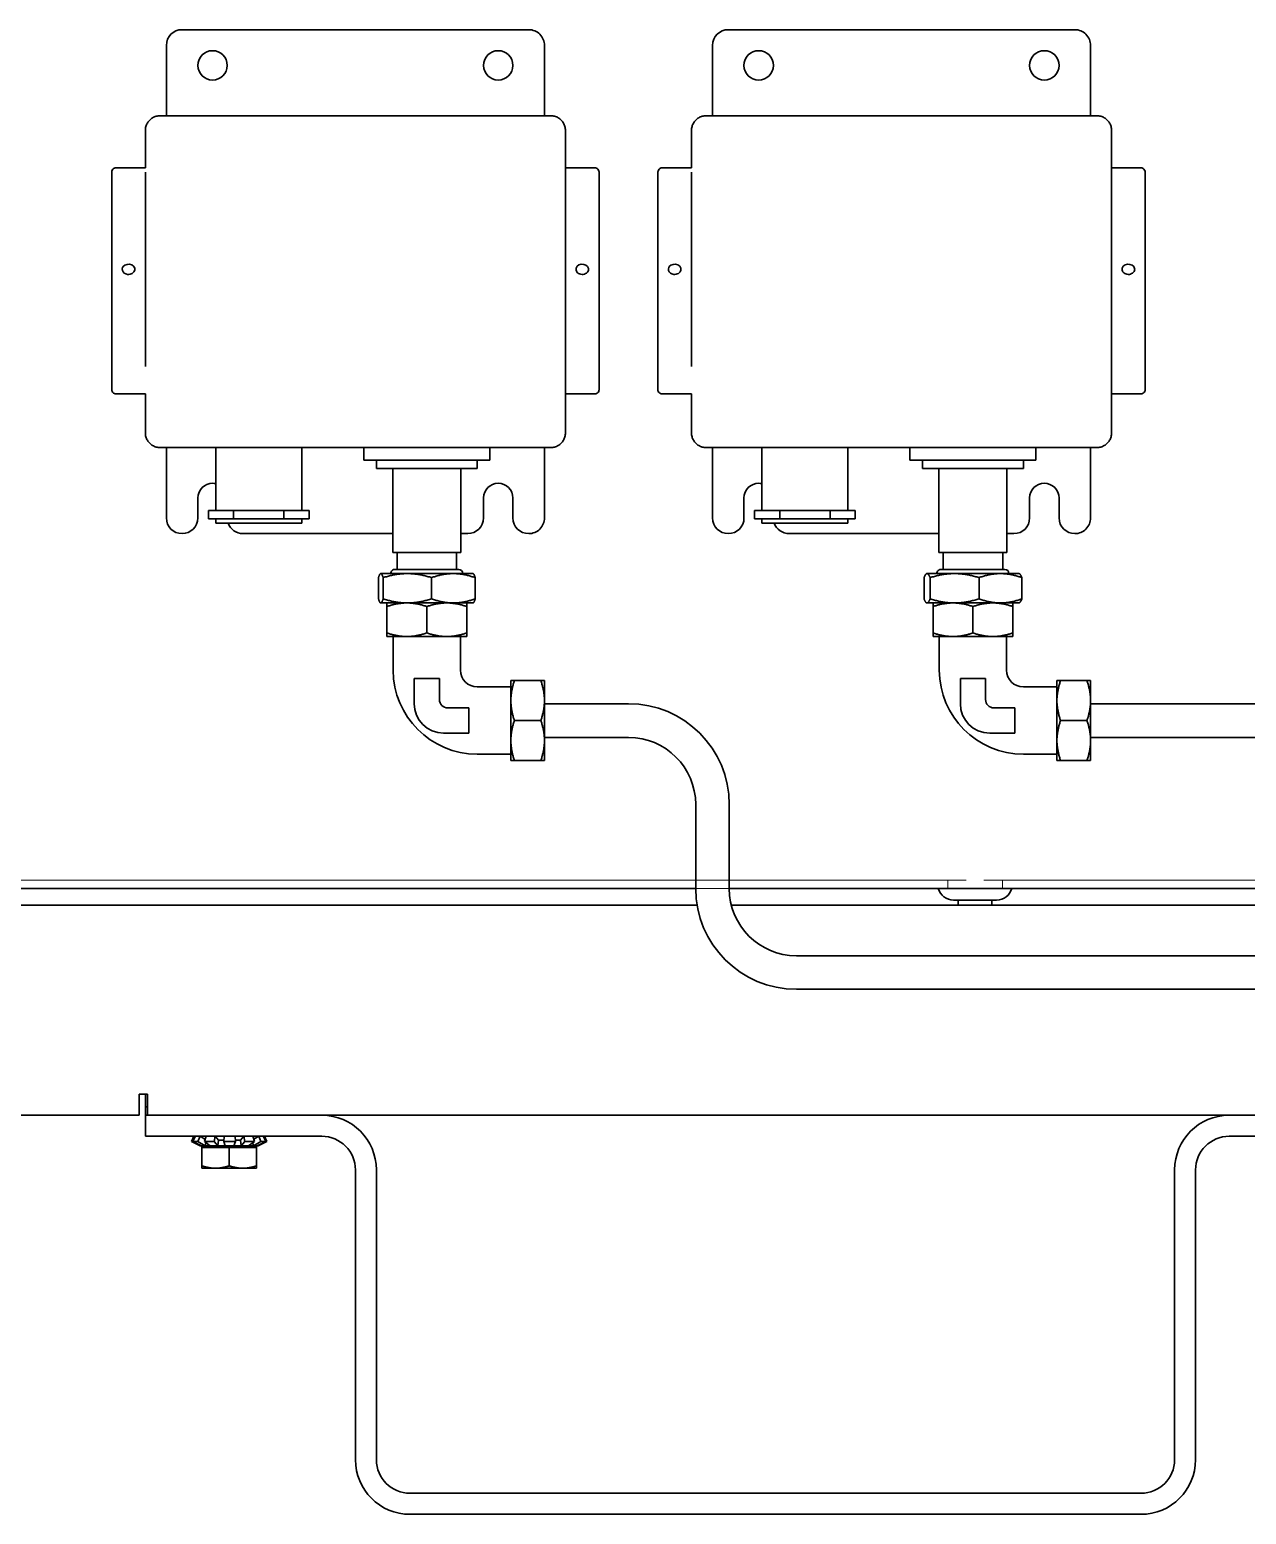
# Model space of a CAD drawing. Extents: x 39751 to 116307, y -36149 to -14965.
# Drawn here: x 54398.2 to 54687.8, y -21136.3 to -20782.8 of the extents above; entities that cross this region are included whole.
import ezdxf

# ---------------------------------------------------------------- set-up
doc = ezdxf.new("R2010")
doc.units = 0
doc.header["$LTSCALE"] = 1500
doc.layers.add('Hidden Edges(Atlas Copco)', color=7, linetype='Continuous', lineweight=13)
doc.layers.add('Visible Edges(Atlas Copco)', color=7, linetype='Continuous', lineweight=35)

# ---------------------------------------------------------------- blocks, each defined once
blk = doc.blocks.new('A$C58483152')
at = {"layer": 'Hidden Edges(Atlas Copco)'}
for p, q in [((1106.02, 151), (660.18, 151)), ((1041.6, 149), (1049.6, 149)), ((1101.6, 151), (1101.6, 149)), ((1213.5, 151), (1110.18, 151)), ((1114.6, 151), (1114.6, 149))]:
    blk.add_line(p, q, dxfattribs=at)
at = {"layer": 'Visible Edges(Atlas Copco)'}
for p, q in [((919.35, 353.5), (1001.85, 353.5)), ((1049.35, 353.5), (1131.85, 353.5)), ((915.6, 349.75), (915.6, 333)), ((1005.6, 333), (1005.6, 349.75)), ((1045.6, 349.75), (1045.6, 333)), ((1135.6, 333), (1135.6, 349.75)), ((914.1, 333), (1007.1, 333)), ((914.1, 333), (914.1, 333)), ((1044.1, 333), (1137.1, 333)), ((1044.1, 333), (1044.1, 333)), ((910.6, 320.59), (910.6, 329.5)), ((1010.6, 257.5), (1010.6, 329.5)), ((1040.6, 320.59), (1040.6, 329.5)), ((1140.6, 257.5), (1140.6, 329.5)), ((902.6, 319.17), (902.6, 319.56)), ((902.6, 319.17), (902.6, 318.98)), ((902.6, 318.98), (902.6, 272.73)), ((910.6, 320.59), (903.6, 320.59)), ((910.6, 319.56), (910.6, 273.31)), ((1010.6, 320.59), (1017.6, 320.59)), ((1018.6, 272.73), (1018.6, 318.98)), ((1032.6, 319.17), (1032.6, 319.56)), ((1032.6, 319.17), (1032.6, 318.98)), ((1032.6, 318.98), (1032.6, 272.73)), ((1040.6, 320.59), (1033.6, 320.59)), ((1040.6, 319.56), (1040.6, 273.31)), ((1140.6, 320.59), (1147.6, 320.59)), ((1148.6, 272.73), (1148.6, 318.98)), ((902.6, 272.73), (902.6, 271.26)), ((1018.6, 272.73), (1018.6, 272.73)), ((1018.6, 271.26), (1018.6, 272.73)), ((1032.6, 272.73), (1032.6, 271.26)), ((1148.6, 272.73), (1148.6, 272.73)), ((1148.6, 271.26), (1148.6, 272.73)), ((902.6, 271.26), (902.6, 267.75)), ((1018.6, 271.26), (1018.6, 267.75)), ((1032.6, 271.26), (1032.6, 267.75)), ((1148.6, 271.26), (1148.6, 267.75)), ((910.6, 266.8), (903.6, 266.8)), ((910.6, 257.5), (910.6, 266.8)), ((1017.6, 266.8), (1010.6, 266.8)), ((1040.6, 266.8), (1033.6, 266.8)), ((1040.6, 257.5), (1040.6, 266.8)), ((1147.6, 266.8), (1140.6, 266.8)), ((914.1, 254), (1007.1, 254)), ((914.1, 254), (914.1, 254)), ((915.6, 237.25), (915.6, 254)), ((927.35, 254), (927.35, 239)), ((947.85, 254), (947.85, 239)), ((962.6, 254), (962.6, 251)), ((971.86, 251), (962.6, 251)), ((965.6, 251), (965.6, 249)), ((991.46, 251), (971.86, 251)), ((989.6, 251), (989.6, 249)), ((992.6, 251), (991.46, 251)), ((992.6, 254), (992.6, 251)), ((1005.6, 254), (1005.6, 237.25)), ((1044.1, 254), (1137.1, 254)), ((1044.1, 254), (1044.1, 254)), ((1045.6, 237.25), (1045.6, 254)), ((1057.35, 254), (1057.35, 239)), ((1077.85, 254), (1077.85, 239)), ((1092.6, 254), (1092.6, 251)), ((1101.86, 251), (1092.6, 251)), ((1095.6, 251), (1095.6, 249)), ((1121.46, 251), (1101.86, 251)), ((1119.6, 251), (1119.6, 249)), ((1122.6, 251), (1121.46, 251)), ((1122.6, 254), (1122.6, 251)), ((1135.6, 254), (1135.6, 237.25)), ((973.01, 249), (965.6, 249)), ((969.52, 249), (969.52, 229)), ((988.69, 249), (973.01, 249)), ((985.68, 249), (985.68, 229)), ((989.6, 249), (988.69, 249)), ((1103.01, 249), (1095.6, 249)), ((1099.52, 249), (1099.52, 229)), ((1118.69, 249), (1103.01, 249)), ((1115.68, 249), (1115.68, 229)), ((1119.6, 249), (1118.69, 249)), ((923.1, 242), (923.1, 237.25)), ((991.1, 242), (991.1, 237.25)), ((998.1, 237.25), (998.1, 242)), ((1053.1, 242), (1053.1, 237.25)), ((1121.1, 242), (1121.1, 237.25)), ((1128.1, 237.25), (1128.1, 242)), ((931.6, 239), (925.6, 239)), ((925.6, 237), (925.6, 239)), ((931.6, 237), (925.6, 237)), ((927.35, 237), (927.35, 236)), ((943.6, 239), (931.6, 239)), ((931.6, 237), (931.6, 239)), ((943.6, 237), (931.6, 237)), ((949.6, 239), (943.6, 239)), ((943.6, 237), (943.6, 239)), ((949.6, 237), (943.6, 237)), ((947.85, 237), (947.85, 236)), ((949.6, 237), (949.6, 239)), ((1061.6, 239), (1055.6, 239)), ((1055.6, 237), (1055.6, 239)), ((1061.6, 237), (1055.6, 237)), ((1057.35, 237), (1057.35, 236)), ((1073.6, 239), (1061.6, 239)), ((1061.6, 237), (1061.6, 239)), ((1073.6, 237), (1061.6, 237)), ((1079.6, 239), (1073.6, 239)), ((1073.6, 237), (1073.6, 239)), ((1079.6, 237), (1073.6, 237)), ((1077.85, 237), (1077.85, 236)), ((1079.6, 237), (1079.6, 239)), ((927.35, 236), (947.85, 236)), ((969.52, 233.5), (933.85, 233.5)), ((987.35, 233.5), (985.68, 233.5)), ((1057.35, 236), (1077.85, 236)), ((1099.52, 233.5), (1063.85, 233.5)), ((1117.35, 233.5), (1115.68, 233.5)), ((974.51, 229), (969.52, 229)), ((970.52, 229), (970.52, 225)), ((985.06, 229), (974.51, 229)), ((984.68, 229), (984.68, 225)), ((985.68, 229), (985.06, 229)), ((1104.51, 229), (1099.52, 229)), ((1100.52, 229), (1100.52, 225)), ((1115.06, 229), (1104.51, 229)), ((1114.68, 229), (1114.68, 225)), ((1115.68, 229), (1115.06, 229)), ((966.09, 217.98), (966.09, 223.02)), ((966.6, 224), (966.56, 223.98)), ((966.6, 224), (966.64, 224)), ((966.64, 224), (972.95, 224)), ((967.2, 217.98), (967.2, 223.02)), ((970.02, 225), (985.18, 225)), ((972.95, 224), (983.91, 224)), ((978.71, 217.98), (978.71, 223.02)), ((983.91, 224), (988.6, 224)), ((988.6, 224), (988.64, 223.98)), ((989.11, 217.98), (989.11, 223.02)), ((1095.95, 217.98), (1095.95, 223.02)), ((1096.6, 224), (1096.53, 223.96)), ((1096.6, 224), (1096.67, 224)), ((1096.67, 224), (1103.22, 224)), ((1097.4, 217.98), (1097.4, 223.02)), ((1100.02, 225), (1115.18, 225)), ((1103.22, 224), (1114.15, 224)), ((1109.05, 217.98), (1109.05, 223.02)), ((1114.15, 224), (1118.6, 224)), ((1118.6, 224), (1118.67, 223.96)), ((1119.25, 217.98), (1119.25, 223.02)), ((966.6, 217), (966.56, 217.02)), ((966.64, 217), (966.6, 217)), ((972.95, 217), (966.64, 217)), ((968.1, 217), (968.1, 216.15)), ((968.1, 216.15), (968.1, 209.85)), ((983.91, 217), (972.95, 217)), ((977.6, 216.15), (977.6, 209.85)), ((988.6, 217), (983.91, 217)), ((987.1, 216.15), (987.1, 217)), ((987.1, 216.15), (987.1, 209.85)), ((988.6, 217), (988.64, 217.02)), ((1096.6, 217), (1096.53, 217.04)), ((1096.67, 217), (1096.6, 217)), ((1103.22, 217), (1096.67, 217)), ((1098.1, 217), (1098.1, 216.15)), ((1098.1, 216.15), (1098.1, 209.85)), ((1114.15, 217), (1103.22, 217)), ((1107.6, 216.15), (1107.6, 209.85)), ((1118.6, 217), (1114.15, 217)), ((1117.1, 216.15), (1117.1, 217)), ((1117.1, 216.15), (1117.1, 209.85)), ((1118.6, 217), (1118.67, 217.04)), ((968.1, 209.85), (968.1, 209)), ((972.85, 209), (968.1, 209)), ((969.6, 201), (969.6, 209)), ((982.35, 209), (972.85, 209)), ((987.1, 209), (982.35, 209)), ((985.6, 201), (985.6, 209)), ((987.1, 209), (987.1, 209.85)), ((1098.1, 209.85), (1098.1, 209)), ((1102.85, 209), (1098.1, 209)), ((1099.6, 201), (1099.6, 209)), ((1112.35, 209), (1102.85, 209)), ((1117.1, 209), (1112.35, 209)), ((1115.6, 201), (1115.6, 209)), ((1117.1, 209), (1117.1, 209.85)), ((974.6, 193), (974.6, 199)), ((974.6, 199), (980.6, 199)), ((980.6, 199), (980.6, 194)), ((998.45, 198.5), (997.6, 198.5)), ((997.6, 193.75), (997.6, 198.5)), ((1004.75, 198.5), (998.45, 198.5)), ((1005.6, 198.5), (1004.75, 198.5)), ((1005.6, 198.5), (1005.6, 193.75)), ((1104.6, 193), (1104.6, 199)), ((1104.6, 199), (1110.6, 199)), ((1110.6, 199), (1110.6, 194)), ((1128.45, 198.5), (1127.6, 198.5)), ((1127.6, 193.75), (1127.6, 198.5)), ((1134.75, 198.5), (1128.45, 198.5)), ((1135.6, 198.5), (1134.75, 198.5)), ((1135.6, 198.5), (1135.6, 193.75)), ((997.6, 197), (989.6, 197)), ((1127.6, 197), (1119.6, 197)), ((982.6, 192), (987.6, 192)), ((987.6, 192), (987.6, 186)), ((997.6, 184.25), (997.6, 193.75)), ((1005.6, 193.75), (1005.6, 184.25)), ((1005.6, 193), (1025.6, 193)), ((1112.6, 192), (1117.6, 192)), ((1117.6, 192), (1117.6, 186)), ((1127.6, 184.25), (1127.6, 193.75)), ((1135.6, 193.75), (1135.6, 184.25)), ((1176.75, 193), (1135.6, 193)), ((1004.75, 189), (998.45, 189)), ((1134.75, 189), (1128.45, 189)), ((987.6, 186), (981.6, 186)), ((997.6, 179.5), (997.6, 184.25)), ((1005.6, 185), (1025.6, 185)), ((1005.6, 184.25), (1005.6, 179.5)), ((1117.6, 186), (1111.6, 186)), ((1127.6, 179.5), (1127.6, 184.25)), ((1176.75, 185), (1135.6, 185)), ((1135.6, 184.25), (1135.6, 179.5)), ((997.6, 181), (989.6, 181)), ((1127.6, 181), (1119.6, 181)), ((997.6, 179.5), (998.45, 179.5)), ((1004.75, 179.5), (998.45, 179.5)), ((1004.75, 179.5), (1005.6, 179.5)), ((1127.6, 179.5), (1128.45, 179.5)), ((1134.75, 179.5), (1128.45, 179.5)), ((1134.75, 179.5), (1135.6, 179.5)), ((1041.6, 169), (1041.6, 149)), ((1049.6, 169), (1049.6, 149)), ((660.18, 149), (1041.6, 149)), ((1049.6, 149), (1106.02, 149)), ((1106.02, 149), (1110.18, 149)), ((1110.18, 149), (1202.75, 149)), ((1041.94, 145), (471.1, 145)), ((1202.24, 145), (1050.11, 145)), ((1113.23, 146.25), (1102.97, 146.25)), ((1104.1, 145), (1104.1, 146.25)), ((1112.1, 145), (1112.1, 146.25)), ((1065.6, 133), (1186.75, 133)), ((1065.6, 125), (1186.75, 125)), ((911.1, 100), (909.1, 100)), ((909.1, 100), (909.1, 95)), ((910.6, 99), (910.6, 100)), ((910.6, 99), (910.6, 97)), ((911.1, 99), (911.1, 100)), ((911.1, 95), (911.1, 99)), ((911.1, 97), (910.6, 97)), ((910.6, 95), (910.6, 97)), ((909.1, 95), (408.1, 95)), ((910.6, 90), (910.6, 95)), ((916.6, 95), (910.6, 95)), ((916.6, 95), (952.6, 95)), ((952.6, 95), (1168.6, 95)), ((1168.6, 95), (1204.6, 95)), ((910.6, 90), (916.6, 90)), ((952.6, 90), (916.6, 90)), ((922.17, 90), (921.55, 88.74)), ((922.17, 90), (921.55, 88.74)), ((921.55, 88.74), (923.68, 87.7)), ((921.55, 88.74), (921.55, 88.74)), ((923.67, 87.7), (921.55, 88.74)), ((921.91, 88.74), (922.51, 90)), ((923.95, 87.7), (921.91, 88.74)), ((923.1, 88.74), (921.91, 88.74)), ((922.44, 89.87), (922.17, 90)), ((923.61, 90), (923.1, 88.74)), ((923.1, 88.74), (924.86, 87.7)), ((924.83, 89.28), (923.61, 90)), ((924.66, 88.74), (925.06, 90)), ((926.05, 87.7), (924.66, 88.74)), ((927.01, 88.74), (924.66, 88.74)), ((925.01, 88.48), (924.86, 87.7)), ((927.25, 90), (927.01, 88.74)), ((927.01, 88.74), (927.84, 87.7)), ((927.97, 89.1), (927.25, 90)), ((927.97, 89.1), (927.84, 87.7)), ((929.29, 89.1), (927.97, 89.1)), ((929.27, 88.74), (929.36, 90)), ((929.57, 87.7), (929.27, 88.74)), ((932.04, 88.74), (929.27, 88.74)), ((932.04, 88.74), (931.69, 87.7)), ((931.94, 90), (932.04, 88.74)), ((933.27, 89.1), (932.01, 89.1)), ((934.03, 90), (933.27, 89.1)), ((933.41, 87.7), (933.27, 89.1)), ((933.41, 87.7), (934.29, 88.74)), ((934.29, 88.74), (934.03, 90)), ((936.6, 88.74), (934.29, 88.74)), ((936.6, 88.74), (935.17, 87.7)), ((936.19, 90), (936.6, 88.74)), ((936.33, 87.7), (936.19, 88.44)), ((936.33, 87.7), (938.12, 88.74)), ((937.6, 90), (936.42, 89.31)), ((939.24, 88.74), (937.19, 87.7)), ((937.43, 87.7), (939.55, 88.74)), ((938.12, 88.74), (937.6, 90)), ((939.24, 88.74), (938.12, 88.74)), ((938.65, 90), (939.24, 88.74)), ((938.93, 90), (938.7, 89.89)), ((939.55, 88.74), (938.93, 90)), ((1204.6, 90), (1168.6, 90)), ((923.68, 87.7), (923.67, 87.7)), ((923.71, 87.83), (923.68, 87.7)), ((923.95, 87.7), (923.68, 87.7)), ((924.86, 87.7), (923.95, 87.7)), ((924.05, 87.7), (924.05, 87.3)), ((924.05, 87.3), (924.05, 82.98)), ((927.3, 87.3), (924.05, 87.3)), ((926.05, 87.7), (924.86, 87.7)), ((927.84, 87.7), (926.05, 87.7)), ((930.55, 87.3), (927.3, 87.3)), ((929.57, 87.7), (927.84, 87.7)), ((931.69, 87.7), (929.57, 87.7)), ((933.8, 87.3), (930.55, 87.3)), ((930.55, 87.3), (930.55, 82.98)), ((933.41, 87.7), (931.69, 87.7)), ((935.17, 87.7), (933.41, 87.7)), ((937.05, 87.3), (933.8, 87.3)), ((936.33, 87.7), (935.17, 87.7)), ((937.19, 87.7), (936.33, 87.7)), ((937.05, 87.7), (937.05, 87.3)), ((937.05, 87.3), (937.05, 82.98)), ((937.43, 87.7), (937.19, 87.7)), ((937.43, 87.7), (937.4, 87.81)), ((924.05, 82.98), (924.05, 82.4)), ((927.3, 82.4), (924.05, 82.4)), ((933.8, 82.4), (927.3, 82.4)), ((937.05, 82.4), (933.8, 82.4)), ((937.05, 82.4), (937.05, 82.98)), ((960.6, 82), (960.6, 13)), ((965.6, 13), (965.6, 82)), ((1155.6, 82), (1155.6, 13)), ((1160.6, 13), (1160.6, 82)), ((1147.6, 5), (973.6, 5)), ((973.6, 0), (1147.6, 0))]:
    blk.add_line(p, q, dxfattribs=at)
at = {"layer": 'Visible Edges(Atlas Copco)', "flags": 128}
for points in [[(910.6, 329.5), (910.61, 329.74), (910.63, 329.97), (910.67, 330.21), (910.73, 330.43), (910.79, 330.65), (910.88, 330.86), (910.97, 331.07), (911.08, 331.27), (911.2, 331.46), (911.33, 331.64), (911.47, 331.81), (911.63, 331.97), (911.79, 332.13), (911.96, 332.27), (912.14, 332.4), (912.33, 332.52), (912.53, 332.63), (912.74, 332.72), (912.95, 332.81), (913.17, 332.87), (913.39, 332.93), (913.63, 332.97), (913.86, 332.99), (914.1, 333)], [(1007.1, 333), (1007.34, 332.99), (1007.58, 332.97), (1007.81, 332.93), (1008.03, 332.87), (1008.25, 332.81), (1008.46, 332.72), (1008.67, 332.63), (1008.87, 332.52), (1009.06, 332.4), (1009.24, 332.27), (1009.41, 332.13), (1009.57, 331.97), (1009.73, 331.81), (1009.87, 331.64), (1010, 331.46), (1010.12, 331.27), (1010.23, 331.07), (1010.33, 330.86), (1010.41, 330.65), (1010.48, 330.43), (1010.53, 330.21), (1010.57, 329.97), (1010.59, 329.74), (1010.6, 329.5)], [(1040.6, 329.5), (1040.61, 329.74), (1040.63, 329.97), (1040.67, 330.21), (1040.73, 330.43), (1040.79, 330.65), (1040.88, 330.86), (1040.97, 331.07), (1041.08, 331.27), (1041.2, 331.46), (1041.33, 331.64), (1041.47, 331.81), (1041.63, 331.97), (1041.79, 332.13), (1041.96, 332.27), (1042.14, 332.4), (1042.33, 332.52), (1042.53, 332.63), (1042.74, 332.72), (1042.95, 332.81), (1043.17, 332.87), (1043.39, 332.93), (1043.63, 332.97), (1043.86, 332.99), (1044.1, 333)], [(1137.1, 333), (1137.34, 332.99), (1137.58, 332.97), (1137.81, 332.93), (1138.03, 332.87), (1138.25, 332.81), (1138.46, 332.72), (1138.67, 332.63), (1138.87, 332.52), (1139.06, 332.4), (1139.24, 332.27), (1139.41, 332.13), (1139.57, 331.97), (1139.73, 331.81), (1139.87, 331.64), (1140, 331.46), (1140.12, 331.27), (1140.23, 331.07), (1140.33, 330.86), (1140.41, 330.65), (1140.48, 330.43), (1140.53, 330.21), (1140.57, 329.97), (1140.59, 329.74), (1140.6, 329.5)], [(902.89, 320.3), (902.73, 320.08), (902.63, 319.82), (902.6, 319.68), (902.6, 319.61), (902.6, 319.6), (902.6, 319.59), (902.6, 319.56)], [(903.6, 320.59), (903.4, 320.58), (903.22, 320.52), (903.04, 320.43), (902.89, 320.3)], [(1018.31, 320.3), (1018.16, 320.43), (1017.98, 320.52), (1017.79, 320.58), (1017.6, 320.59)], [(1018.6, 318.98), (1018.6, 319.18), (1018.6, 319.35), (1018.6, 319.48), (1018.6, 319.56), (1018.6, 319.59), (1018.6, 319.6), (1018.6, 319.63), (1018.6, 319.69), (1018.57, 319.83), (1018.47, 320.08), (1018.31, 320.3)], [(1032.89, 320.3), (1032.73, 320.08), (1032.63, 319.82), (1032.6, 319.68), (1032.6, 319.61), (1032.6, 319.6), (1032.6, 319.59), (1032.6, 319.56)], [(1033.6, 320.59), (1033.4, 320.58), (1033.22, 320.52), (1033.04, 320.43), (1032.89, 320.3)], [(1148.31, 320.3), (1148.16, 320.43), (1147.98, 320.52), (1147.79, 320.58), (1147.6, 320.59)], [(1148.6, 318.98), (1148.6, 319.18), (1148.6, 319.35), (1148.6, 319.48), (1148.6, 319.56), (1148.6, 319.59), (1148.6, 319.6), (1148.6, 319.63), (1148.6, 319.69), (1148.57, 319.83), (1148.47, 320.08), (1148.31, 320.3)], [(914.1, 254), (913.86, 254.01), (913.63, 254.03), (913.39, 254.07), (913.17, 254.12), (912.95, 254.19), (912.74, 254.27), (912.53, 254.37), (912.33, 254.48), (912.14, 254.6), (911.96, 254.73), (911.79, 254.87), (911.63, 255.03), (911.47, 255.19), (911.33, 255.36), (911.2, 255.54), (911.08, 255.73), (910.97, 255.93), (910.88, 256.14), (910.79, 256.35), (910.73, 256.57), (910.67, 256.79), (910.63, 257.03), (910.61, 257.26), (910.6, 257.5)], [(1010.6, 257.5), (1010.59, 257.26), (1010.57, 257.03), (1010.53, 256.79), (1010.48, 256.57), (1010.41, 256.35), (1010.33, 256.14), (1010.23, 255.93), (1010.12, 255.73), (1010, 255.54), (1009.87, 255.36), (1009.73, 255.19), (1009.57, 255.03), (1009.41, 254.87), (1009.24, 254.73), (1009.06, 254.6), (1008.87, 254.48), (1008.67, 254.37), (1008.46, 254.27), (1008.25, 254.19), (1008.03, 254.12), (1007.81, 254.07), (1007.58, 254.03), (1007.34, 254.01), (1007.1, 254)], [(1044.1, 254), (1043.86, 254.01), (1043.63, 254.03), (1043.39, 254.07), (1043.17, 254.12), (1042.95, 254.19), (1042.74, 254.27), (1042.53, 254.37), (1042.33, 254.48), (1042.14, 254.6), (1041.96, 254.73), (1041.79, 254.87), (1041.63, 255.03), (1041.47, 255.19), (1041.33, 255.36), (1041.2, 255.54), (1041.08, 255.73), (1040.97, 255.93), (1040.88, 256.14), (1040.79, 256.35), (1040.73, 256.57), (1040.67, 256.79), (1040.63, 257.03), (1040.61, 257.26), (1040.6, 257.5)], [(1140.6, 257.5), (1140.59, 257.26), (1140.57, 257.03), (1140.53, 256.79), (1140.48, 256.57), (1140.41, 256.35), (1140.33, 256.14), (1140.23, 255.93), (1140.12, 255.73), (1140, 255.54), (1139.87, 255.36), (1139.73, 255.19), (1139.57, 255.03), (1139.41, 254.87), (1139.24, 254.73), (1139.06, 254.6), (1138.87, 254.48), (1138.67, 254.37), (1138.46, 254.27), (1138.25, 254.19), (1138.03, 254.12), (1137.81, 254.07), (1137.58, 254.03), (1137.34, 254.01), (1137.1, 254)], [(966.09, 223.02), (966.11, 223.1), (966.14, 223.18), (966.16, 223.25), (966.19, 223.32), (966.21, 223.39), (966.23, 223.45), (966.26, 223.51), (966.28, 223.56), (966.3, 223.62), (966.33, 223.67), (966.35, 223.71), (966.37, 223.75), (966.39, 223.79), (966.42, 223.83), (966.44, 223.86), (966.46, 223.89), (966.48, 223.92), (966.51, 223.94), (966.53, 223.96), (966.55, 223.97), (966.57, 223.98), (966.6, 223.99), (966.62, 224), (966.64, 224)], [(966.64, 224), (966.66, 224), (966.69, 223.99), (966.71, 223.98), (966.73, 223.97), (966.76, 223.96), (966.78, 223.94), (966.8, 223.92), (966.82, 223.89), (966.84, 223.86), (966.87, 223.83), (966.89, 223.79), (966.91, 223.75), (966.94, 223.71), (966.96, 223.67), (966.98, 223.62), (967, 223.56), (967.03, 223.51), (967.05, 223.45), (967.08, 223.39), (967.1, 223.32), (967.12, 223.25), (967.15, 223.18), (967.17, 223.1), (967.2, 223.02)], [(967.2, 223.02), (967.46, 223.1), (967.71, 223.18), (967.97, 223.25), (968.22, 223.32), (968.47, 223.39), (968.71, 223.45), (968.96, 223.51), (969.2, 223.56), (969.44, 223.62), (969.68, 223.67), (969.91, 223.71), (970.15, 223.75), (970.38, 223.79), (970.62, 223.83), (970.85, 223.86), (971.09, 223.89), (971.32, 223.92), (971.55, 223.94), (971.78, 223.96), (972.02, 223.97), (972.25, 223.98), (972.48, 223.99), (972.72, 224), (972.95, 224)], [(972.95, 224), (973.19, 224), (973.42, 223.99), (973.66, 223.98), (973.89, 223.97), (974.12, 223.96), (974.36, 223.94), (974.59, 223.92), (974.82, 223.89), (975.06, 223.86), (975.29, 223.83), (975.52, 223.79), (975.76, 223.75), (975.99, 223.71), (976.23, 223.67), (976.47, 223.62), (976.71, 223.56), (976.95, 223.51), (977.2, 223.45), (977.44, 223.39), (977.69, 223.32), (977.94, 223.25), (978.2, 223.18), (978.45, 223.1), (978.71, 223.02)], [(978.71, 223.02), (978.94, 223.1), (979.18, 223.18), (979.41, 223.25), (979.63, 223.32), (979.86, 223.39), (980.08, 223.45), (980.3, 223.51), (980.52, 223.56), (980.73, 223.62), (980.95, 223.67), (981.16, 223.71), (981.38, 223.75), (981.59, 223.79), (981.8, 223.83), (982.01, 223.86), (982.22, 223.89), (982.43, 223.92), (982.64, 223.94), (982.85, 223.96), (983.06, 223.97), (983.28, 223.98), (983.49, 223.99), (983.7, 224), (983.91, 224)], [(983.91, 224), (984.12, 224), (984.34, 223.99), (984.55, 223.98), (984.76, 223.97), (984.97, 223.96), (985.18, 223.94), (985.39, 223.92), (985.6, 223.89), (985.81, 223.86), (986.02, 223.83), (986.23, 223.79), (986.45, 223.75), (986.66, 223.71), (986.87, 223.67), (987.09, 223.62), (987.31, 223.56), (987.52, 223.51), (987.75, 223.45), (987.97, 223.39), (988.19, 223.32), (988.42, 223.25), (988.65, 223.18), (988.88, 223.1), (989.11, 223.02)], [(989.11, 223.02), (989.09, 223.09), (989.07, 223.15), (989.05, 223.22), (989.03, 223.28), (989.01, 223.33), (988.99, 223.39), (988.97, 223.44), (988.95, 223.49), (988.93, 223.54), (988.91, 223.59), (988.89, 223.63), (988.87, 223.67), (988.85, 223.71), (988.83, 223.75), (988.81, 223.78), (988.79, 223.81), (988.78, 223.84), (988.76, 223.87), (988.74, 223.89), (988.72, 223.91), (988.7, 223.93), (988.68, 223.95), (988.66, 223.96), (988.64, 223.98)], [(1095.95, 223.02), (1095.98, 223.1), (1096.01, 223.18), (1096.04, 223.25), (1096.07, 223.32), (1096.11, 223.39), (1096.14, 223.45), (1096.17, 223.51), (1096.2, 223.56), (1096.23, 223.62), (1096.26, 223.67), (1096.29, 223.71), (1096.32, 223.75), (1096.35, 223.79), (1096.38, 223.83), (1096.41, 223.86), (1096.44, 223.89), (1096.47, 223.92), (1096.5, 223.94), (1096.52, 223.96), (1096.55, 223.97), (1096.58, 223.98), (1096.61, 223.99), (1096.64, 224), (1096.67, 224)], [(1096.67, 224), (1096.7, 224), (1096.73, 223.99), (1096.76, 223.98), (1096.79, 223.97), (1096.82, 223.96), (1096.85, 223.94), (1096.88, 223.92), (1096.91, 223.89), (1096.94, 223.86), (1096.97, 223.83), (1097, 223.79), (1097.03, 223.75), (1097.06, 223.71), (1097.09, 223.67), (1097.12, 223.62), (1097.15, 223.56), (1097.18, 223.51), (1097.21, 223.45), (1097.24, 223.39), (1097.27, 223.32), (1097.3, 223.25), (1097.33, 223.18), (1097.37, 223.1), (1097.4, 223.02)], [(1097.4, 223.02), (1097.66, 223.1), (1097.92, 223.18), (1098.18, 223.25), (1098.43, 223.32), (1098.68, 223.39), (1098.93, 223.45), (1099.18, 223.51), (1099.42, 223.56), (1099.67, 223.62), (1099.91, 223.67), (1100.15, 223.71), (1100.39, 223.75), (1100.62, 223.79), (1100.86, 223.83), (1101.1, 223.86), (1101.33, 223.89), (1101.57, 223.92), (1101.8, 223.94), (1102.04, 223.96), (1102.28, 223.97), (1102.51, 223.98), (1102.75, 223.99), (1102.99, 224), (1103.22, 224)], [(1103.22, 224), (1103.46, 224), (1103.7, 223.99), (1103.94, 223.98), (1104.17, 223.97), (1104.41, 223.96), (1104.65, 223.94), (1104.88, 223.92), (1105.12, 223.89), (1105.35, 223.86), (1105.59, 223.83), (1105.83, 223.79), (1106.06, 223.75), (1106.3, 223.71), (1106.54, 223.67), (1106.78, 223.62), (1107.03, 223.56), (1107.27, 223.51), (1107.52, 223.45), (1107.77, 223.39), (1108.02, 223.32), (1108.27, 223.25), (1108.53, 223.18), (1108.79, 223.1), (1109.05, 223.02)], [(1109.05, 223.02), (1109.28, 223.1), (1109.51, 223.18), (1109.73, 223.25), (1109.96, 223.32), (1110.18, 223.39), (1110.39, 223.45), (1110.61, 223.51), (1110.82, 223.56), (1111.04, 223.62), (1111.25, 223.67), (1111.46, 223.71), (1111.67, 223.75), (1111.88, 223.79), (1112.08, 223.83), (1112.29, 223.86), (1112.5, 223.89), (1112.7, 223.92), (1112.91, 223.94), (1113.12, 223.96), (1113.32, 223.97), (1113.53, 223.98), (1113.74, 223.99), (1113.94, 224), (1114.15, 224)], [(1114.15, 224), (1114.36, 224), (1114.57, 223.99), (1114.78, 223.98), (1114.98, 223.97), (1115.19, 223.96), (1115.4, 223.94), (1115.6, 223.92), (1115.81, 223.89), (1116.01, 223.86), (1116.22, 223.83), (1116.43, 223.79), (1116.64, 223.75), (1116.85, 223.71), (1117.06, 223.67), (1117.27, 223.62), (1117.48, 223.56), (1117.7, 223.51), (1117.91, 223.45), (1118.13, 223.39), (1118.35, 223.32), (1118.57, 223.25), (1118.8, 223.18), (1119.02, 223.1), (1119.25, 223.02)], [(1119.25, 223.02), (1119.23, 223.08), (1119.2, 223.14), (1119.18, 223.21), (1119.15, 223.26), (1119.13, 223.32), (1119.1, 223.37), (1119.08, 223.42), (1119.05, 223.47), (1119.03, 223.52), (1119, 223.56), (1118.98, 223.6), (1118.95, 223.64), (1118.93, 223.68), (1118.91, 223.72), (1118.88, 223.75), (1118.86, 223.78), (1118.84, 223.81), (1118.81, 223.84), (1118.79, 223.86), (1118.77, 223.89), (1118.74, 223.91), (1118.72, 223.93), (1118.7, 223.94), (1118.67, 223.96)], [(966.64, 217), (966.62, 217), (966.6, 217.01), (966.57, 217.02), (966.55, 217.03), (966.53, 217.04), (966.51, 217.06), (966.48, 217.08), (966.46, 217.11), (966.44, 217.14), (966.42, 217.17), (966.39, 217.21), (966.37, 217.25), (966.35, 217.29), (966.33, 217.33), (966.3, 217.38), (966.28, 217.44), (966.26, 217.49), (966.23, 217.55), (966.21, 217.61), (966.19, 217.68), (966.16, 217.75), (966.14, 217.82), (966.11, 217.9), (966.09, 217.98)], [(967.2, 217.98), (967.17, 217.9), (967.15, 217.82), (967.12, 217.75), (967.1, 217.68), (967.08, 217.61), (967.05, 217.55), (967.03, 217.49), (967, 217.44), (966.98, 217.38), (966.96, 217.33), (966.94, 217.29), (966.91, 217.25), (966.89, 217.21), (966.87, 217.17), (966.84, 217.14), (966.82, 217.11), (966.8, 217.08), (966.78, 217.06), (966.76, 217.04), (966.73, 217.03), (966.71, 217.02), (966.69, 217.01), (966.66, 217), (966.64, 217)], [(972.95, 217), (972.72, 217), (972.48, 217.01), (972.25, 217.02), (972.02, 217.03), (971.78, 217.04), (971.55, 217.06), (971.32, 217.08), (971.09, 217.11), (970.85, 217.14), (970.62, 217.17), (970.38, 217.21), (970.15, 217.25), (969.91, 217.29), (969.68, 217.33), (969.44, 217.38), (969.2, 217.44), (968.96, 217.49), (968.71, 217.55), (968.47, 217.61), (968.22, 217.68), (967.97, 217.75), (967.71, 217.82), (967.46, 217.9), (967.2, 217.98)], [(968.1, 216.15), (968.31, 216.22), (968.52, 216.29), (968.73, 216.35), (968.94, 216.41), (969.14, 216.47), (969.34, 216.52), (969.54, 216.57), (969.74, 216.62), (969.94, 216.67), (970.14, 216.71), (970.33, 216.75), (970.53, 216.79), (970.72, 216.82), (970.91, 216.85), (971.11, 216.88), (971.3, 216.9), (971.49, 216.93), (971.68, 216.95), (971.88, 216.96), (972.07, 216.98), (972.26, 216.99), (972.46, 216.99), (972.65, 217), (972.85, 217)], [(972.85, 217), (973.05, 217), (973.24, 216.99), (973.44, 216.99), (973.63, 216.98), (973.82, 216.96), (974.02, 216.95), (974.21, 216.93), (974.4, 216.9), (974.59, 216.88), (974.79, 216.85), (974.98, 216.82), (975.17, 216.79), (975.37, 216.75), (975.56, 216.71), (975.76, 216.67), (975.96, 216.62), (976.16, 216.57), (976.36, 216.52), (976.56, 216.47), (976.76, 216.41), (976.97, 216.35), (977.18, 216.29), (977.39, 216.22), (977.6, 216.15)], [(978.71, 217.98), (978.45, 217.9), (978.2, 217.82), (977.94, 217.75), (977.69, 217.68), (977.44, 217.61), (977.2, 217.55), (976.95, 217.49), (976.71, 217.44), (976.47, 217.38), (976.23, 217.33), (975.99, 217.29), (975.76, 217.25), (975.52, 217.21), (975.29, 217.17), (975.06, 217.14), (974.82, 217.11), (974.59, 217.08), (974.36, 217.06), (974.12, 217.04), (973.89, 217.03), (973.66, 217.02), (973.42, 217.01), (973.19, 217), (972.95, 217)], [(977.6, 216.15), (977.81, 216.22), (978.02, 216.29), (978.23, 216.35), (978.44, 216.41), (978.64, 216.47), (978.84, 216.52), (979.04, 216.57), (979.24, 216.62), (979.44, 216.67), (979.64, 216.71), (979.83, 216.75), (980.03, 216.79), (980.22, 216.82), (980.41, 216.85), (980.61, 216.88), (980.8, 216.9), (980.99, 216.93), (981.18, 216.95), (981.38, 216.96), (981.57, 216.98), (981.76, 216.99), (981.96, 216.99), (982.15, 217), (982.35, 217)], [(983.91, 217), (983.7, 217), (983.49, 217.01), (983.28, 217.02), (983.06, 217.03), (982.85, 217.04), (982.64, 217.06), (982.43, 217.08), (982.22, 217.11), (982.01, 217.14), (981.8, 217.17), (981.59, 217.21), (981.38, 217.25), (981.16, 217.29), (980.95, 217.33), (980.73, 217.38), (980.52, 217.44), (980.3, 217.49), (980.08, 217.55), (979.86, 217.61), (979.63, 217.68), (979.41, 217.75), (979.18, 217.82), (978.94, 217.9), (978.71, 217.98)], [(982.35, 217), (982.55, 217), (982.74, 216.99), (982.94, 216.99), (983.13, 216.98), (983.32, 216.96), (983.52, 216.95), (983.71, 216.93), (983.9, 216.9), (984.09, 216.88), (984.29, 216.85), (984.48, 216.82), (984.67, 216.79), (984.87, 216.75), (985.06, 216.71), (985.26, 216.67), (985.46, 216.62), (985.66, 216.57), (985.86, 216.52), (986.06, 216.47), (986.26, 216.41), (986.47, 216.35), (986.68, 216.29), (986.89, 216.22), (987.1, 216.15)], [(989.11, 217.98), (988.88, 217.9), (988.65, 217.82), (988.42, 217.75), (988.19, 217.68), (987.97, 217.61), (987.75, 217.55), (987.52, 217.49), (987.31, 217.44), (987.09, 217.38), (986.87, 217.33), (986.66, 217.29), (986.45, 217.25), (986.23, 217.21), (986.02, 217.17), (985.81, 217.14), (985.6, 217.11), (985.39, 217.08), (985.18, 217.06), (984.97, 217.04), (984.76, 217.03), (984.55, 217.02), (984.34, 217.01), (984.12, 217), (983.91, 217)], [(988.64, 217.02), (988.66, 217.04), (988.68, 217.05), (988.7, 217.07), (988.72, 217.09), (988.74, 217.11), (988.76, 217.13), (988.78, 217.16), (988.79, 217.19), (988.81, 217.22), (988.83, 217.25), (988.85, 217.29), (988.87, 217.33), (988.89, 217.37), (988.91, 217.41), (988.93, 217.46), (988.95, 217.51), (988.97, 217.56), (988.99, 217.61), (989.01, 217.67), (989.03, 217.72), (989.05, 217.78), (989.07, 217.85), (989.09, 217.91), (989.11, 217.98)], [(1096.67, 217), (1096.64, 217), (1096.61, 217.01), (1096.58, 217.02), (1096.55, 217.03), (1096.52, 217.04), (1096.5, 217.06), (1096.47, 217.08), (1096.44, 217.11), (1096.41, 217.14), (1096.38, 217.17), (1096.35, 217.21), (1096.32, 217.25), (1096.29, 217.29), (1096.26, 217.33), (1096.23, 217.38), (1096.2, 217.44), (1096.17, 217.49), (1096.14, 217.55), (1096.11, 217.61), (1096.07, 217.68), (1096.04, 217.75), (1096.01, 217.82), (1095.98, 217.9), (1095.95, 217.98)], [(1097.4, 217.98), (1097.37, 217.9), (1097.33, 217.82), (1097.3, 217.75), (1097.27, 217.68), (1097.24, 217.61), (1097.21, 217.55), (1097.18, 217.49), (1097.15, 217.44), (1097.12, 217.38), (1097.09, 217.33), (1097.06, 217.29), (1097.03, 217.25), (1097, 217.21), (1096.97, 217.17), (1096.94, 217.14), (1096.91, 217.11), (1096.88, 217.08), (1096.85, 217.06), (1096.82, 217.04), (1096.79, 217.03), (1096.76, 217.02), (1096.73, 217.01), (1096.7, 217), (1096.67, 217)], [(1103.22, 217), (1102.99, 217), (1102.75, 217.01), (1102.51, 217.02), (1102.28, 217.03), (1102.04, 217.04), (1101.8, 217.06), (1101.57, 217.08), (1101.33, 217.11), (1101.1, 217.14), (1100.86, 217.17), (1100.62, 217.21), (1100.39, 217.25), (1100.15, 217.29), (1099.91, 217.33), (1099.67, 217.38), (1099.42, 217.44), (1099.18, 217.49), (1098.93, 217.55), (1098.68, 217.61), (1098.43, 217.68), (1098.18, 217.75), (1097.92, 217.82), (1097.66, 217.9), (1097.4, 217.98)], [(1098.1, 216.15), (1098.31, 216.22), (1098.52, 216.29), (1098.73, 216.35), (1098.94, 216.41), (1099.14, 216.47), (1099.34, 216.52), (1099.54, 216.57), (1099.74, 216.62), (1099.94, 216.67), (1100.14, 216.71), (1100.33, 216.75), (1100.53, 216.79), (1100.72, 216.82), (1100.91, 216.85), (1101.11, 216.88), (1101.3, 216.9), (1101.49, 216.93), (1101.68, 216.95), (1101.88, 216.96), (1102.07, 216.98), (1102.26, 216.99), (1102.46, 216.99), (1102.65, 217), (1102.85, 217)], [(1102.85, 217), (1103.05, 217), (1103.24, 216.99), (1103.44, 216.99), (1103.63, 216.98), (1103.82, 216.96), (1104.02, 216.95), (1104.21, 216.93), (1104.4, 216.9), (1104.59, 216.88), (1104.79, 216.85), (1104.98, 216.82), (1105.17, 216.79), (1105.37, 216.75), (1105.56, 216.71), (1105.76, 216.67), (1105.96, 216.62), (1106.16, 216.57), (1106.36, 216.52), (1106.56, 216.47), (1106.76, 216.41), (1106.97, 216.35), (1107.18, 216.29), (1107.39, 216.22), (1107.6, 216.15)], [(1109.05, 217.98), (1108.79, 217.9), (1108.53, 217.82), (1108.27, 217.75), (1108.02, 217.68), (1107.77, 217.61), (1107.52, 217.55), (1107.27, 217.49), (1107.03, 217.44), (1106.78, 217.38), (1106.54, 217.33), (1106.3, 217.29), (1106.06, 217.25), (1105.83, 217.21), (1105.59, 217.17), (1105.35, 217.14), (1105.12, 217.11), (1104.88, 217.08), (1104.65, 217.06), (1104.41, 217.04), (1104.17, 217.03), (1103.94, 217.02), (1103.7, 217.01), (1103.46, 217), (1103.22, 217)], [(1107.6, 216.15), (1107.81, 216.22), (1108.02, 216.29), (1108.23, 216.35), (1108.44, 216.41), (1108.64, 216.47), (1108.84, 216.52), (1109.04, 216.57), (1109.24, 216.62), (1109.44, 216.67), (1109.64, 216.71), (1109.83, 216.75), (1110.03, 216.79), (1110.22, 216.82), (1110.41, 216.85), (1110.61, 216.88), (1110.8, 216.9), (1110.99, 216.93), (1111.18, 216.95), (1111.38, 216.96), (1111.57, 216.98), (1111.76, 216.99), (1111.96, 216.99), (1112.15, 217), (1112.35, 217)], [(1114.15, 217), (1113.94, 217), (1113.74, 217.01), (1113.53, 217.02), (1113.32, 217.03), (1113.12, 217.04), (1112.91, 217.06), (1112.7, 217.08), (1112.5, 217.11), (1112.29, 217.14), (1112.08, 217.17), (1111.88, 217.21), (1111.67, 217.25), (1111.46, 217.29), (1111.25, 217.33), (1111.04, 217.38), (1110.82, 217.44), (1110.61, 217.49), (1110.39, 217.55), (1110.18, 217.61), (1109.96, 217.68), (1109.73, 217.75), (1109.51, 217.82), (1109.28, 217.9), (1109.05, 217.98)], [(1112.35, 217), (1112.55, 217), (1112.74, 216.99), (1112.94, 216.99), (1113.13, 216.98), (1113.32, 216.96), (1113.52, 216.95), (1113.71, 216.93), (1113.9, 216.9), (1114.09, 216.88), (1114.29, 216.85), (1114.48, 216.82), (1114.67, 216.79), (1114.87, 216.75), (1115.06, 216.71), (1115.26, 216.67), (1115.46, 216.62), (1115.66, 216.57), (1115.86, 216.52), (1116.06, 216.47), (1116.26, 216.41), (1116.47, 216.35), (1116.68, 216.29), (1116.89, 216.22), (1117.1, 216.15)], [(1119.25, 217.98), (1119.02, 217.9), (1118.8, 217.82), (1118.57, 217.75), (1118.35, 217.68), (1118.13, 217.61), (1117.91, 217.55), (1117.7, 217.49), (1117.48, 217.44), (1117.27, 217.38), (1117.06, 217.33), (1116.85, 217.29), (1116.64, 217.25), (1116.43, 217.21), (1116.22, 217.17), (1116.01, 217.14), (1115.81, 217.11), (1115.6, 217.08), (1115.4, 217.06), (1115.19, 217.04), (1114.98, 217.03), (1114.78, 217.02), (1114.57, 217.01), (1114.36, 217), (1114.15, 217)], [(1118.67, 217.04), (1118.7, 217.06), (1118.72, 217.07), (1118.74, 217.09), (1118.77, 217.11), (1118.79, 217.14), (1118.81, 217.16), (1118.84, 217.19), (1118.86, 217.22), (1118.88, 217.25), (1118.91, 217.28), (1118.93, 217.32), (1118.95, 217.36), (1118.98, 217.4), (1119, 217.44), (1119.03, 217.48), (1119.05, 217.53), (1119.08, 217.58), (1119.1, 217.63), (1119.13, 217.68), (1119.15, 217.74), (1119.18, 217.79), (1119.2, 217.85), (1119.23, 217.92), (1119.25, 217.98)], [(972.85, 209), (972.65, 209), (972.46, 209.01), (972.26, 209.01), (972.07, 209.02), (971.88, 209.04), (971.68, 209.05), (971.49, 209.07), (971.3, 209.1), (971.11, 209.12), (970.91, 209.15), (970.72, 209.18), (970.53, 209.21), (970.33, 209.25), (970.14, 209.29), (969.94, 209.33), (969.74, 209.38), (969.54, 209.43), (969.34, 209.48), (969.14, 209.53), (968.94, 209.59), (968.73, 209.65), (968.52, 209.71), (968.31, 209.78), (968.1, 209.85)], [(977.6, 209.85), (977.39, 209.78), (977.18, 209.71), (976.97, 209.65), (976.76, 209.59), (976.56, 209.53), (976.36, 209.48), (976.16, 209.43), (975.96, 209.38), (975.76, 209.33), (975.56, 209.29), (975.37, 209.25), (975.17, 209.21), (974.98, 209.18), (974.79, 209.15), (974.59, 209.12), (974.4, 209.1), (974.21, 209.07), (974.02, 209.05), (973.82, 209.04), (973.63, 209.02), (973.44, 209.01), (973.24, 209.01), (973.05, 209), (972.85, 209)], [(982.35, 209), (982.15, 209), (981.96, 209.01), (981.76, 209.01), (981.57, 209.02), (981.38, 209.04), (981.18, 209.05), (980.99, 209.07), (980.8, 209.1), (980.61, 209.12), (980.41, 209.15), (980.22, 209.18), (980.03, 209.21), (979.83, 209.25), (979.64, 209.29), (979.44, 209.33), (979.24, 209.38), (979.04, 209.43), (978.84, 209.48), (978.64, 209.53), (978.44, 209.59), (978.23, 209.65), (978.02, 209.71), (977.81, 209.78), (977.6, 209.85)], [(987.1, 209.85), (986.89, 209.78), (986.68, 209.71), (986.47, 209.65), (986.26, 209.59), (986.06, 209.53), (985.86, 209.48), (985.66, 209.43), (985.46, 209.38), (985.26, 209.33), (985.06, 209.29), (984.87, 209.25), (984.67, 209.21), (984.48, 209.18), (984.29, 209.15), (984.09, 209.12), (983.9, 209.1), (983.71, 209.07), (983.52, 209.05), (983.32, 209.04), (983.13, 209.02), (982.94, 209.01), (982.74, 209.01), (982.55, 209), (982.35, 209)], [(1102.85, 209), (1102.65, 209), (1102.46, 209.01), (1102.26, 209.01), (1102.07, 209.02), (1101.88, 209.04), (1101.68, 209.05), (1101.49, 209.07), (1101.3, 209.1), (1101.11, 209.12), (1100.91, 209.15), (1100.72, 209.18), (1100.53, 209.21), (1100.33, 209.25), (1100.14, 209.29), (1099.94, 209.33), (1099.74, 209.38), (1099.54, 209.43), (1099.34, 209.48), (1099.14, 209.53), (1098.94, 209.59), (1098.73, 209.65), (1098.52, 209.71), (1098.31, 209.78), (1098.1, 209.85)], [(1107.6, 209.85), (1107.39, 209.78), (1107.18, 209.71), (1106.97, 209.65), (1106.76, 209.59), (1106.56, 209.53), (1106.36, 209.48), (1106.16, 209.43), (1105.96, 209.38), (1105.76, 209.33), (1105.56, 209.29), (1105.37, 209.25), (1105.17, 209.21), (1104.98, 209.18), (1104.79, 209.15), (1104.59, 209.12), (1104.4, 209.1), (1104.21, 209.07), (1104.02, 209.05), (1103.82, 209.04), (1103.63, 209.02), (1103.44, 209.01), (1103.24, 209.01), (1103.05, 209), (1102.85, 209)], [(1112.35, 209), (1112.15, 209), (1111.96, 209.01), (1111.76, 209.01), (1111.57, 209.02), (1111.38, 209.04), (1111.18, 209.05), (1110.99, 209.07), (1110.8, 209.1), (1110.61, 209.12), (1110.41, 209.15), (1110.22, 209.18), (1110.03, 209.21), (1109.83, 209.25), (1109.64, 209.29), (1109.44, 209.33), (1109.24, 209.38), (1109.04, 209.43), (1108.84, 209.48), (1108.64, 209.53), (1108.44, 209.59), (1108.23, 209.65), (1108.02, 209.71), (1107.81, 209.78), (1107.6, 209.85)], [(1117.1, 209.85), (1116.89, 209.78), (1116.68, 209.71), (1116.47, 209.65), (1116.26, 209.59), (1116.06, 209.53), (1115.86, 209.48), (1115.66, 209.43), (1115.46, 209.38), (1115.26, 209.33), (1115.06, 209.29), (1114.87, 209.25), (1114.67, 209.21), (1114.48, 209.18), (1114.29, 209.15), (1114.09, 209.12), (1113.9, 209.1), (1113.71, 209.07), (1113.52, 209.05), (1113.32, 209.04), (1113.13, 209.02), (1112.94, 209.01), (1112.74, 209.01), (1112.55, 209), (1112.35, 209)], [(997.6, 193.75), (997.6, 193.95), (997.61, 194.14), (997.61, 194.34), (997.62, 194.53), (997.64, 194.72), (997.65, 194.92), (997.67, 195.11), (997.7, 195.3), (997.72, 195.49), (997.75, 195.69), (997.78, 195.88), (997.81, 196.07), (997.85, 196.27), (997.89, 196.46), (997.93, 196.66), (997.98, 196.86), (998.03, 197.06), (998.08, 197.26), (998.13, 197.46), (998.19, 197.66), (998.25, 197.87), (998.31, 198.08), (998.38, 198.29), (998.45, 198.5)], [(1004.75, 198.5), (1004.82, 198.29), (1004.89, 198.08), (1004.95, 197.87), (1005.01, 197.66), (1005.07, 197.46), (1005.12, 197.26), (1005.17, 197.06), (1005.22, 196.86), (1005.27, 196.66), (1005.31, 196.46), (1005.35, 196.27), (1005.39, 196.07), (1005.42, 195.88), (1005.45, 195.69), (1005.48, 195.49), (1005.5, 195.3), (1005.53, 195.11), (1005.55, 194.92), (1005.56, 194.72), (1005.58, 194.53), (1005.59, 194.34), (1005.59, 194.14), (1005.6, 193.95), (1005.6, 193.75)], [(1127.6, 193.75), (1127.6, 193.95), (1127.61, 194.14), (1127.61, 194.34), (1127.62, 194.53), (1127.64, 194.72), (1127.65, 194.92), (1127.67, 195.11), (1127.7, 195.3), (1127.72, 195.49), (1127.75, 195.69), (1127.78, 195.88), (1127.81, 196.07), (1127.85, 196.27), (1127.89, 196.46), (1127.93, 196.66), (1127.98, 196.86), (1128.03, 197.06), (1128.08, 197.26), (1128.13, 197.46), (1128.19, 197.66), (1128.25, 197.87), (1128.31, 198.08), (1128.38, 198.29), (1128.45, 198.5)], [(1134.75, 198.5), (1134.82, 198.29), (1134.89, 198.08), (1134.95, 197.87), (1135.01, 197.66), (1135.07, 197.46), (1135.12, 197.26), (1135.17, 197.06), (1135.22, 196.86), (1135.27, 196.66), (1135.31, 196.46), (1135.35, 196.27), (1135.39, 196.07), (1135.42, 195.88), (1135.45, 195.69), (1135.48, 195.49), (1135.5, 195.3), (1135.53, 195.11), (1135.55, 194.92), (1135.56, 194.72), (1135.58, 194.53), (1135.59, 194.34), (1135.59, 194.14), (1135.6, 193.95), (1135.6, 193.75)], [(998.45, 189), (998.38, 189.21), (998.31, 189.42), (998.25, 189.63), (998.19, 189.84), (998.13, 190.04), (998.08, 190.24), (998.03, 190.44), (997.98, 190.64), (997.93, 190.84), (997.89, 191.04), (997.85, 191.23), (997.81, 191.43), (997.78, 191.62), (997.75, 191.81), (997.72, 192.01), (997.7, 192.2), (997.67, 192.39), (997.65, 192.58), (997.64, 192.78), (997.62, 192.97), (997.61, 193.16), (997.61, 193.36), (997.6, 193.55), (997.6, 193.75)], [(1005.6, 193.75), (1005.6, 193.55), (1005.59, 193.36), (1005.59, 193.16), (1005.58, 192.97), (1005.56, 192.78), (1005.55, 192.58), (1005.53, 192.39), (1005.5, 192.2), (1005.48, 192.01), (1005.45, 191.81), (1005.42, 191.62), (1005.39, 191.43), (1005.35, 191.23), (1005.31, 191.04), (1005.27, 190.84), (1005.22, 190.64), (1005.17, 190.44), (1005.12, 190.24), (1005.07, 190.04), (1005.01, 189.84), (1004.95, 189.63), (1004.89, 189.42), (1004.82, 189.21), (1004.75, 189)], [(1128.45, 189), (1128.38, 189.21), (1128.31, 189.42), (1128.25, 189.63), (1128.19, 189.84), (1128.13, 190.04), (1128.08, 190.24), (1128.03, 190.44), (1127.98, 190.64), (1127.93, 190.84), (1127.89, 191.04), (1127.85, 191.23), (1127.81, 191.43), (1127.78, 191.62), (1127.75, 191.81), (1127.72, 192.01), (1127.7, 192.2), (1127.67, 192.39), (1127.65, 192.58), (1127.64, 192.78), (1127.62, 192.97), (1127.61, 193.16), (1127.61, 193.36), (1127.6, 193.55), (1127.6, 193.75)], [(1135.6, 193.75), (1135.6, 193.55), (1135.59, 193.36), (1135.59, 193.16), (1135.58, 192.97), (1135.56, 192.78), (1135.55, 192.58), (1135.53, 192.39), (1135.5, 192.2), (1135.48, 192.01), (1135.45, 191.81), (1135.42, 191.62), (1135.39, 191.43), (1135.35, 191.23), (1135.31, 191.04), (1135.27, 190.84), (1135.22, 190.64), (1135.17, 190.44), (1135.12, 190.24), (1135.07, 190.04), (1135.01, 189.84), (1134.95, 189.63), (1134.89, 189.42), (1134.82, 189.21), (1134.75, 189)], [(997.6, 184.25), (997.6, 184.45), (997.61, 184.64), (997.61, 184.84), (997.62, 185.03), (997.64, 185.22), (997.65, 185.42), (997.67, 185.61), (997.7, 185.8), (997.72, 185.99), (997.75, 186.19), (997.78, 186.38), (997.81, 186.57), (997.85, 186.77), (997.89, 186.96), (997.93, 187.16), (997.98, 187.36), (998.03, 187.56), (998.08, 187.76), (998.13, 187.96), (998.19, 188.16), (998.25, 188.37), (998.31, 188.58), (998.38, 188.79), (998.45, 189)], [(1004.75, 189), (1004.82, 188.79), (1004.89, 188.58), (1004.95, 188.37), (1005.01, 188.16), (1005.07, 187.96), (1005.12, 187.76), (1005.17, 187.56), (1005.22, 187.36), (1005.27, 187.16), (1005.31, 186.96), (1005.35, 186.77), (1005.39, 186.57), (1005.42, 186.38), (1005.45, 186.19), (1005.48, 185.99), (1005.5, 185.8), (1005.53, 185.61), (1005.55, 185.42), (1005.56, 185.22), (1005.58, 185.03), (1005.59, 184.84), (1005.59, 184.64), (1005.6, 184.45), (1005.6, 184.25)], [(1127.6, 184.25), (1127.6, 184.45), (1127.61, 184.64), (1127.61, 184.84), (1127.62, 185.03), (1127.64, 185.22), (1127.65, 185.42), (1127.67, 185.61), (1127.7, 185.8), (1127.72, 185.99), (1127.75, 186.19), (1127.78, 186.38), (1127.81, 186.57), (1127.85, 186.77), (1127.89, 186.96), (1127.93, 187.16), (1127.98, 187.36), (1128.03, 187.56), (1128.08, 187.76), (1128.13, 187.96), (1128.19, 188.16), (1128.25, 188.37), (1128.31, 188.58), (1128.38, 188.79), (1128.45, 189)], [(1134.75, 189), (1134.82, 188.79), (1134.89, 188.58), (1134.95, 188.37), (1135.01, 188.16), (1135.07, 187.96), (1135.12, 187.76), (1135.17, 187.56), (1135.22, 187.36), (1135.27, 187.16), (1135.31, 186.96), (1135.35, 186.77), (1135.39, 186.57), (1135.42, 186.38), (1135.45, 186.19), (1135.48, 185.99), (1135.5, 185.8), (1135.53, 185.61), (1135.55, 185.42), (1135.56, 185.22), (1135.58, 185.03), (1135.59, 184.84), (1135.59, 184.64), (1135.6, 184.45), (1135.6, 184.25)], [(998.45, 179.5), (998.38, 179.71), (998.31, 179.92), (998.25, 180.13), (998.19, 180.34), (998.13, 180.54), (998.08, 180.74), (998.03, 180.94), (997.98, 181.14), (997.93, 181.34), (997.89, 181.54), (997.85, 181.73), (997.81, 181.93), (997.78, 182.12), (997.75, 182.31), (997.72, 182.51), (997.7, 182.7), (997.67, 182.89), (997.65, 183.08), (997.64, 183.28), (997.62, 183.47), (997.61, 183.66), (997.61, 183.86), (997.6, 184.05), (997.6, 184.25)], [(1005.6, 184.25), (1005.6, 184.05), (1005.59, 183.86), (1005.59, 183.66), (1005.58, 183.47), (1005.56, 183.28), (1005.55, 183.08), (1005.53, 182.89), (1005.5, 182.7), (1005.48, 182.51), (1005.45, 182.31), (1005.42, 182.12), (1005.39, 181.93), (1005.35, 181.73), (1005.31, 181.54), (1005.27, 181.34), (1005.22, 181.14), (1005.17, 180.94), (1005.12, 180.74), (1005.07, 180.54), (1005.01, 180.34), (1004.95, 180.13), (1004.89, 179.92), (1004.82, 179.71), (1004.75, 179.5)], [(1128.45, 179.5), (1128.38, 179.71), (1128.31, 179.92), (1128.25, 180.13), (1128.19, 180.34), (1128.13, 180.54), (1128.08, 180.74), (1128.03, 180.94), (1127.98, 181.14), (1127.93, 181.34), (1127.89, 181.54), (1127.85, 181.73), (1127.81, 181.93), (1127.78, 182.12), (1127.75, 182.31), (1127.72, 182.51), (1127.7, 182.7), (1127.67, 182.89), (1127.65, 183.08), (1127.64, 183.28), (1127.62, 183.47), (1127.61, 183.66), (1127.61, 183.86), (1127.6, 184.05), (1127.6, 184.25)], [(1135.6, 184.25), (1135.6, 184.05), (1135.59, 183.86), (1135.59, 183.66), (1135.58, 183.47), (1135.56, 183.28), (1135.55, 183.08), (1135.53, 182.89), (1135.5, 182.7), (1135.48, 182.51), (1135.45, 182.31), (1135.42, 182.12), (1135.39, 181.93), (1135.35, 181.73), (1135.31, 181.54), (1135.27, 181.34), (1135.22, 181.14), (1135.17, 180.94), (1135.12, 180.74), (1135.07, 180.54), (1135.01, 180.34), (1134.95, 180.13), (1134.89, 179.92), (1134.82, 179.71), (1134.75, 179.5)], [(927.3, 82.4), (927.17, 82.4), (927.04, 82.4), (926.91, 82.41), (926.77, 82.42), (926.64, 82.43), (926.51, 82.44), (926.38, 82.45), (926.25, 82.46), (926.12, 82.48), (925.99, 82.5), (925.86, 82.52), (925.72, 82.54), (925.59, 82.57), (925.46, 82.6), (925.32, 82.63), (925.19, 82.66), (925.05, 82.69), (924.91, 82.72), (924.77, 82.76), (924.63, 82.8), (924.49, 82.84), (924.34, 82.89), (924.2, 82.93), (924.05, 82.98)], [(930.55, 82.98), (930.4, 82.93), (930.26, 82.89), (930.11, 82.84), (929.97, 82.8), (929.83, 82.76), (929.69, 82.72), (929.55, 82.69), (929.41, 82.66), (929.28, 82.63), (929.14, 82.6), (929.01, 82.57), (928.88, 82.54), (928.74, 82.52), (928.61, 82.5), (928.48, 82.48), (928.35, 82.46), (928.22, 82.45), (928.09, 82.44), (927.96, 82.43), (927.83, 82.42), (927.69, 82.41), (927.56, 82.4), (927.43, 82.4), (927.3, 82.4)], [(933.8, 82.4), (933.67, 82.4), (933.54, 82.4), (933.41, 82.41), (933.27, 82.42), (933.14, 82.43), (933.01, 82.44), (932.88, 82.45), (932.75, 82.46), (932.62, 82.48), (932.49, 82.5), (932.36, 82.52), (932.22, 82.54), (932.09, 82.57), (931.96, 82.6), (931.82, 82.63), (931.69, 82.66), (931.55, 82.69), (931.41, 82.72), (931.27, 82.76), (931.13, 82.8), (930.99, 82.84), (930.84, 82.89), (930.7, 82.93), (930.55, 82.98)], [(937.05, 82.98), (936.9, 82.93), (936.76, 82.89), (936.61, 82.84), (936.47, 82.8), (936.33, 82.76), (936.19, 82.72), (936.05, 82.69), (935.91, 82.66), (935.78, 82.63), (935.64, 82.6), (935.51, 82.57), (935.38, 82.54), (935.24, 82.52), (935.11, 82.5), (934.98, 82.48), (934.85, 82.46), (934.72, 82.45), (934.59, 82.44), (934.46, 82.43), (934.33, 82.42), (934.19, 82.41), (934.06, 82.4), (933.93, 82.4), (933.8, 82.4)]]:
    blk.add_lwpolyline(points, dxfattribs=at)
at = {"layer": 'Visible Edges(Atlas Copco)'}
for centre in [(926.6, 345), (994.6, 345), (1056.6, 345), (1124.6, 345)]:
    blk.add_circle(centre, 3.5, dxfattribs=at)
for centre, radius, start, end in [((919.35, 349.75), 3.75, 90, 180), ((1001.85, 349.75), 3.75, 359.9999, 90), ((1049.35, 349.75), 3.75, 90, 180), ((1131.85, 349.75), 3.75, 359.9999, 90), ((926.6, 242), 3.5, 89.9999, 179.9999), ((926.6, 242), 3.5, 77.626, 89.9999), ((994.6, 242), 3.5, 90.0006, 179.9999), ((994.6, 242), 3.5, 359.9999, 90.0006), ((1056.6, 242), 3.5, 89.9999, 179.9999), ((1056.6, 242), 3.5, 77.626, 89.9999), ((1124.6, 242), 3.5, 90.0006, 179.9999), ((1124.6, 242), 3.5, 359.9999, 90.0006), ((919.35, 237.25), 3.75, 180, 269.9999), ((919.35, 237.25), 3.75, 269.9999, 359.9999), ((987.35, 237.25), 3.75, 270, 359.9999), ((1001.85, 237.25), 3.75, 179.9999, 269.9993), ((1001.85, 237.25), 3.75, 269.9993, 359.9999), ((1049.35, 237.25), 3.75, 180, 269.9999), ((1049.35, 237.25), 3.75, 269.9999, 359.9999), ((1117.35, 237.25), 3.75, 270, 359.9999), ((1131.85, 237.25), 3.75, 179.9999, 269.9993), ((1131.85, 237.25), 3.75, 269.9993, 359.9999), ((933.85, 237.25), 3.75, 199.4711, 270), ((1063.85, 237.25), 3.75, 199.4711, 270), ((970.02, 224), 1, 89.9999, 179.9999), ((985.18, 224), 1, 359.9999, 89.9999), ((1100.02, 224), 1, 89.9999, 179.9999), ((1115.18, 224), 1, 359.9999, 89.9999), ((989.6, 201), 20, 179.9999, 269.9999), ((989.6, 201), 4, 179.9999, 269.9999), ((1119.6, 201), 20, 179.9999, 269.9999), ((1119.6, 201), 4, 179.9999, 269.9999), ((981.6, 193), 7, 179.9999, 269.9999), ((982.6, 194), 2, 179.9999, 269.9999), ((1025.6, 169), 24, 0, 90), ((1111.6, 193), 7, 179.9999, 269.9999), ((1112.6, 194), 2, 179.9999, 269.9999), ((1025.6, 169), 16, 0, 90), ((1065.6, 149), 24, 180, 270), ((1065.6, 149), 16, 180, 270), ((1102.97, 150), 3.75, 195.456, 270), ((1113.23, 150), 3.75, 270, 344.544), ((952.6, 82), 13, 0, 90), ((1168.6, 82), 13, 90, 180), ((952.6, 82), 8, 0, 90), ((1168.6, 82), 8, 90, 180), ((973.6, 13), 13, 180, 270), ((973.6, 13), 8, 180, 270), ((1147.6, 13), 13, 270, 0), ((1147.6, 13), 8, 270, 0)]:
    blk.add_arc(centre, radius, start, end, dxfattribs=at)
at = {"layer": 'Visible Edges(Atlas Copco)', "extrusion": (0, 0, -1)}
for centre, major_axis, ratio, start_param, end_param in [((906.6, 296.44), (1.5, 0), 0.809021, 2.905971, 4.084088), ((906.6, 296.44), (1.5, 0), 0.809021, 4.084088, 5.654863), ((906.6, 296.44), (1.5, 0), 0.809021, 5.654863, 7.225648), ((1014.6, 296.44), (1.5, 0), 0.809022, 2.984511, 4.555305), ((1014.6, 296.44), (1.5, 0), 0.809022, 4.555305, 6.126098), ((1036.6, 296.44), (1.5, 0), 0.809021, 2.905971, 4.084088), ((1036.6, 296.44), (1.5, 0), 0.809021, 4.084088, 5.654863), ((1036.6, 296.44), (1.5, 0), 0.809021, 5.654863, 7.225648), ((1144.6, 296.44), (1.5, 0), 0.809022, 2.984511, 4.555305), ((1144.6, 296.44), (1.5, 0), 0.809022, 4.555305, 6.126098), ((906.6, 296.44), (1.5, 0), 0.809021, 1.727855, 2.905971), ((906.6, 296.44), (1.5, 0), 0.809021, 0.942462, 1.727855), ((1014.6, 296.44), (1.5, 0), 0.809022, 1.413712, 2.984511), ((1014.6, 296.44), (1.5, 0), 0.809022, 6.126098, 7.696897), ((1036.6, 296.44), (1.5, 0), 0.809021, 1.727855, 2.905971), ((1036.6, 296.44), (1.5, 0), 0.809021, 0.942462, 1.727855), ((1144.6, 296.44), (1.5, 0), 0.809022, 1.413712, 2.984511), ((1144.6, 296.44), (1.5, 0), 0.809022, 6.126098, 7.696897), ((903.6, 267.75), (1, 0), 0.94347, 1.570767, 3.141567), ((1017.6, 267.75), (1, 0), 0.943474, 6.283183, 7.85398), ((1033.6, 267.75), (1, 0), 0.94347, 1.570767, 3.141567), ((1147.6, 267.75), (1, 0), 0.943474, 6.283183, 7.85398)]:
    blk.add_ellipse(centre, major_axis=major_axis, ratio=ratio, start_param=start_param, end_param=end_param, dxfattribs=at)

msp = doc.modelspace()

# ---------------------------------------------------------------- block references
msp.add_blockref('A$C58483152', (53515.15, -21136.31))

doc.saveas('drawing.dxf')
